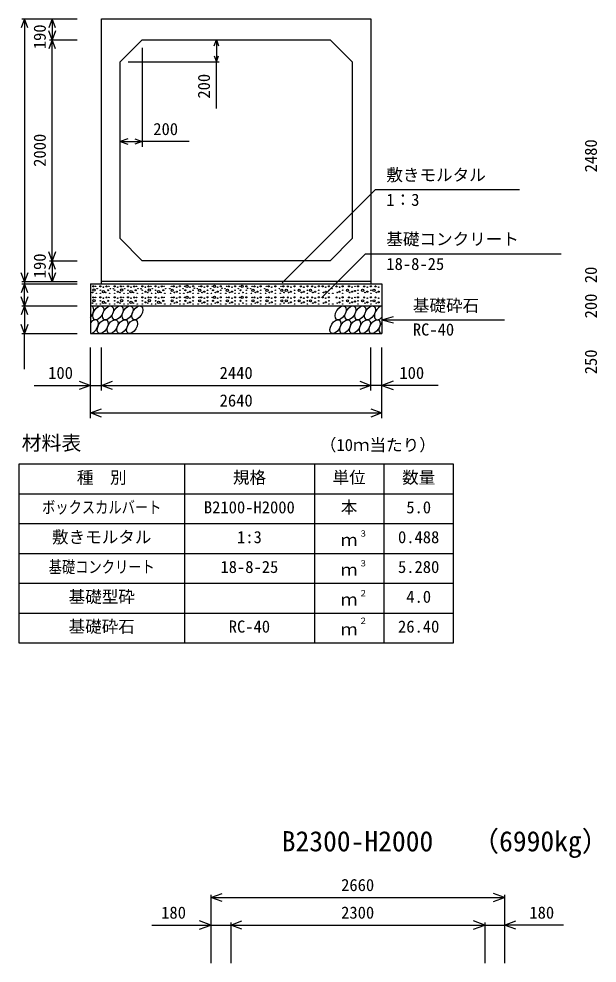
# Model space of a CAD drawing. Units: millimetres, scale not verified. Extents: x -100800 to 100800, y -35640 to 35640.
# Drawn here: x 31412 to 36647, y 17928 to 26480 of the extents above; entities that cross this region are included whole.
import ezdxf
from ezdxf.enums import TextEntityAlignment as Align

# ---------------------------------------------------------------- set-up
doc = ezdxf.new("R2010")
doc.units = ezdxf.units.MM
doc.header["$LTSCALE"] = 120
for name, color, linetype, lineweight in [('0-0_DIM', 7, 'Continuous', 25), ('0-2_HATCH', 6, 'Continuous', 25), ('0-3_HYO', 3, 'Continuous', 25), ('0-4_HYO2', 4, 'Continuous', 25), ('0-5_OUTLINE', 3, 'Continuous', 25), ('0-7_TXT', 7, 'Continuous', 25)]:
    doc.layers.add(name, color=color, linetype=linetype, lineweight=lineweight)
doc.styles.add('ＭＳ ゴシック', font='')
doc.styles.get('ＭＳ ゴシック').set_extended_font_data('MS Gothic')

msp = doc.modelspace()

# ---------------------------------------------------------------- linework, layer by layer
at = {"layer": '0-0_DIM'}
for p, q in [((31439, 26480.3), (31939.1, 26480.3)), ((31463, 26480.3), (31463, 24100.3)), ((31713, 26480.3), (31713, 26290.3)), ((31689, 26290.3), (31939.1, 26290.3)), ((31713, 24290.3), (31713, 26290.3)), ((33199.5, 26290.3), (33199.5, 26090.3)), ((32529.1, 26218.3), (32529.1, 25321.7)), ((32401.1, 26090.3), (33223.5, 26090.3)), ((33199.5, 25669.5), (33199.5, 26090.3)), ((32329.1, 25369.7), (32529.1, 25369.7)), ((32953.2, 25369.7), (32529.1, 25369.7)), ((34639, 24934.2), (33794.9, 24090.2)), ((34639, 24934.2), (35944.7, 24934.2)), ((31689, 24290.3), (31939.1, 24290.3)), ((31713, 24290.3), (31713, 24100.3)), ((34551.3, 24353.1), (34158.5, 23960.3)), ((34551.3, 24353.1), (36320.3, 24353.1)), ((31439, 24100.3), (31939.1, 24100.3)), ((31439, 24080.3), (31939.1, 24080.3)), ((31463, 24100.3), (31463, 24080.3)), ((31463, 23880.3), (31463, 24080.3)), ((31439, 23880.3), (31939.1, 23880.3)), ((31463, 23880.3), (31463, 23630.3)), ((34699.1, 23755.3), (34803.4, 23783.3)), ((34699.1, 23755.3), (35808, 23755.3)), ((34699.1, 23755.3), (34803.4, 23727.3)), ((31439, 23630.3), (31939.1, 23630.3)), ((31463, 23308.2), (31463, 23630.3)), ((32059.1, 22863.1), (32059.1, 23502.7)), ((32159.1, 23113.1), (32159.1, 23502.7)), ((34599.1, 23113.1), (34599.1, 23502.7)), ((34699.1, 22863.1), (34699.1, 23502.7)), ((31551.1, 23161.1), (32059.1, 23161.1)), ((32059.1, 23161.1), (32159.1, 23161.1)), ((32159.1, 23161.1), (34599.1, 23161.1)), ((32059.1, 22911.1), (34699.1, 22911.1)), ((33149.1, 18546.6), (33149.1, 17928)), ((33149.1, 18522.6), (35809.1, 18522.6)), ((35809.1, 18546.6), (35809.1, 17928)), ((32616.4, 18272.6), (33149.1, 18272.6)), ((33329.1, 18296.6), (33329.1, 17928)), ((35629.1, 18296.6), (35629.1, 17928)), ((36341.8, 18272.6), (35809.1, 18272.6))]:
    msp.add_line(p, q, dxfattribs=at)
for points in [[(31492.6, 26399.1), (31463, 26480.3), (31433.5, 26399.1)], [(31742.6, 26399.1), (31713, 26480.3), (31683.5, 26399.1)], [(31742.6, 26371.5), (31713, 26290.3), (31683.5, 26371.5)], [(31742.6, 26209.1), (31713, 26290.3), (31683.5, 26209.1)], [(33179.8, 26236.2), (33199.5, 26290.3), (33219.2, 26236.2)], [(33179.8, 26144.4), (33199.5, 26090.3), (33219.2, 26144.4)], [(32396.8, 25394.3), (32329.1, 25369.7), (32396.8, 25345)], [(32461.4, 25394.3), (32529.1, 25369.7), (32461.4, 25345)], [(31742.6, 24371.5), (31713, 24290.3), (31683.5, 24371.5)], [(31742.6, 24209.1), (31713, 24290.3), (31683.5, 24209.1)], [(31492.6, 24181.5), (31463, 24100.3), (31433.5, 24181.5)], [(31742.6, 24181.5), (31713, 24100.3), (31683.5, 24181.5)], [(31492.6, 23999.1), (31463, 24080.3), (31433.5, 23999.1)], [(31492.6, 23961.5), (31463, 23880.3), (31433.5, 23961.5)], [(31492.6, 23799.1), (31463, 23880.3), (31433.5, 23799.1)], [(31492.6, 23711.5), (31463, 23630.3), (31433.5, 23711.5)], [(31957.6, 23198), (32059.1, 23161.1), (31957.6, 23124.1)], [(32260.6, 23124.1), (32159.1, 23161.1), (32260.6, 23198)], [(34497.6, 23198), (34599.1, 23161.1), (34497.6, 23124.1)], [(34800.6, 23198), (34699.1, 23161.1), (34800.6, 23124.1)], [(35207.1, 23161.1), (34699.1, 23161.1), (34599.1, 23161.1)], [(32160.6, 22874.1), (32059.1, 22911.1), (32160.6, 22948)], [(34597.6, 22948), (34699.1, 22911.1), (34597.6, 22874.1)], [(33250.6, 18485.7), (33149.1, 18522.6), (33250.6, 18559.6)], [(35707.6, 18485.7), (35809.1, 18522.6), (35707.6, 18559.6)], [(33047.6, 18235.7), (33149.1, 18272.6), (33047.6, 18309.6)], [(33430.6, 18235.7), (33329.1, 18272.6), (33430.6, 18309.6)], [(35527.6, 18235.7), (35629.1, 18272.6), (35527.6, 18309.6)], [(35910.6, 18235.7), (35809.1, 18272.6), (35910.6, 18309.6)], [(33149.1, 18272.6), (33329.1, 18272.6), (35629.1, 18272.6), (35809.1, 18272.6)]]:
    msp.add_lwpolyline(points, dxfattribs=at)
at = {"layer": '0-2_HATCH'}
for centre, radius in [((32085.1, 24057.5), 5), ((32091.7, 24024.5), 10), ((32106.2, 24057.5), 2.5), ((32120.2, 24036.5), 2.5), ((32149.1, 24058.4), 5), ((32177.1, 24050.5), 2.5), ((32205.1, 24057.5), 5), ((32226.2, 24057.5), 2.5), ((32240.2, 24036.5), 2.5), ((32266.7, 24035.6), 2.5), ((32279.1, 24058.4), 5), ((32307.1, 24050.5), 2.5), ((32335.1, 24057.5), 5), ((32341.7, 24024.5), 10), ((32356.2, 24057.5), 2.5), ((32370.2, 24036.5), 2.5), ((32399.1, 24058.4), 5), ((32427.1, 24050.5), 2.5), ((32455.1, 24057.5), 5), ((32476.2, 24057.5), 2.5), ((32490.2, 24036.5), 2.5), ((32516.7, 24035.6), 2.5), ((32529.1, 24058.4), 5), ((32557.1, 24050.5), 2.5), ((32585.1, 24057.5), 5), ((32591.7, 24024.5), 10), ((32606.2, 24057.5), 2.5), ((32620.2, 24036.5), 2.5), ((32649.1, 24058.4), 5), ((32677.1, 24050.5), 2.5), ((32705.1, 24057.5), 5), ((32726.2, 24057.5), 2.5), ((32740.2, 24036.5), 2.5), ((32778, 24036.5), 2.5), ((32799, 24022.5), 10), ((32792, 24057.5), 2.5), ((32813.1, 24057.5), 5), ((32841.1, 24050.5), 2.5), ((32869.1, 24058.4), 5), ((32898, 24036.5), 2.5), ((32912, 24057.5), 2.5), ((32933.1, 24057.5), 10), ((32961.1, 24050.5), 2.5), ((32989.1, 24058.4), 5), ((33000.5, 24040.8), 2.5), ((33028, 24036.5), 2.5), ((33049, 24022.5), 10), ((33042, 24057.5), 2.5), ((33063.1, 24057.5), 5), ((33091.1, 24050.5), 2.5), ((33119.1, 24058.4), 5), ((33148, 24036.5), 2.5), ((33162, 24057.5), 2.5), ((33183.1, 24057.5), 10), ((33211.1, 24050.5), 2.5), ((33239.1, 24058.4), 5), ((33250.5, 24040.8), 2.5), ((33278, 24036.5), 2.5), ((33299, 24022.5), 10), ((33292, 24057.5), 2.5), ((33313.1, 24057.5), 5), ((33341.1, 24050.5), 2.5), ((33369.1, 24058.4), 5), ((33398, 24036.5), 2.5), ((33412, 24057.5), 2.5), ((33433.1, 24057.5), 10), ((33471, 24058.4), 5), ((33482.3, 24040.8), 2.5), ((33509.8, 24036.5), 2.5), ((33530.9, 24022.5), 10), ((33523.9, 24057.5), 2.5), ((33544.9, 24057.5), 5), ((33572.9, 24050.5), 2.5), ((33601, 24058.4), 5), ((33637.9, 24036.5), 2.5), ((33658.9, 24022.5), 10), ((33651.9, 24057.5), 2.5), ((33672.9, 24057.5), 5), ((33701, 24050.5), 2.5), ((33733.9, 24058.4), 5), ((33770.8, 24036.5), 2.5), ((33791.9, 24022.5), 10), ((33784.8, 24057.5), 2.5), ((33805.9, 24057.5), 5), ((33832.5, 24022.5), 10), ((33846.5, 24057.5), 5), ((33874.6, 24050.5), 2.5), ((33907.5, 24058.4), 5), ((33949.4, 24022.5), 10), ((33963.4, 24057.5), 5), ((33991.4, 24050.5), 2.5), ((34024.3, 24058.4), 5), ((34052.1, 24022.5), 10), ((34066.1, 24057.5), 5), ((34094.1, 24050.5), 2.5), ((34127, 24058.4), 5), ((34162.3, 24057.5), 5), ((34190.3, 24050.5), 2.5), ((34218.4, 24058.4), 5), ((34247.2, 24036.5), 2.5), ((34287.1, 24057.5), 5), ((34315.1, 24050.5), 2.5), ((34343.2, 24058.4), 5), ((34386.5, 24022.5), 10), ((34400.5, 24057.5), 5), ((34428.6, 24050.5), 2.5), ((34454.7, 24057.5), 2.5), ((34482, 24058.4), 5), ((34523.9, 24022.5), 10), ((34537.9, 24057.5), 5), ((34566, 24050.5), 2.5), ((34598.9, 24058.4), 5), ((34626.6, 24022.5), 10), ((34640.6, 24057.5), 5), ((34668.7, 24050.5), 2.5), ((32078.1, 24002.3), 2.5), ((32085.1, 23957.5), 5), ((32106.2, 23957.5), 2.5), ((32113.2, 23994.4), 2.5), ((32149.1, 23958.4), 5), ((32149.1, 24022.5), 2.5), ((32149.1, 23994.4), 2.5), ((32177.1, 24009.3), 10), ((32177.1, 23950.5), 2.5), ((32198.1, 24002.3), 2.5), ((32205.1, 23957.5), 5), ((32219.2, 24022.5), 5), ((32226.2, 23957.5), 2.5), ((32233.2, 23994.4), 2.5), ((32279.1, 23958.4), 5), ((32279.1, 24022.5), 2.5), ((32279.1, 23994.4), 2.5), ((32307.1, 24009.3), 5), ((32307.1, 23950.5), 2.5), ((32328.1, 24002.3), 2.5), ((32335.1, 23957.5), 5), ((32356.2, 23957.5), 2.5), ((32363.2, 23994.4), 2.5), ((32399.1, 23958.4), 5), ((32399.1, 24022.5), 2.5), ((32399.1, 23994.4), 2.5), ((32427.1, 24009.3), 10), ((32427.1, 23950.5), 2.5), ((32448.1, 24002.3), 2.5), ((32455.1, 23957.5), 5), ((32469.2, 24022.5), 5), ((32476.2, 23957.5), 2.5), ((32483.2, 23994.4), 2.5), ((32529.1, 23958.4), 5), ((32529.1, 24022.5), 2.5), ((32529.1, 23994.4), 2.5), ((32557.1, 24009.3), 5), ((32557.1, 23950.5), 2.5), ((32578.1, 24002.3), 2.5), ((32585.1, 23957.5), 5), ((32606.2, 23957.5), 2.5), ((32613.2, 23994.4), 2.5), ((32649.1, 23958.4), 5), ((32649.1, 24022.5), 2.5), ((32649.1, 23994.4), 2.5), ((32677.1, 24009.3), 10), ((32677.1, 23950.5), 2.5), ((32698.1, 24002.3), 2.5), ((32705.1, 23957.5), 5), ((32719.2, 24022.5), 5), ((32726.2, 23957.5), 2.5), ((32733.2, 23994.4), 2.5), ((32785, 23994.4), 2.5), ((32792, 23957.5), 2.5), ((32813.1, 23957.5), 5), ((32820.1, 24002.3), 2.5), ((32841.1, 24009.3), 5), ((32841.1, 23950.5), 2.5), ((32869.1, 23958.4), 5), ((32869.1, 24022.5), 2.5), ((32869.1, 23994.4), 2.5), ((32905, 23994.4), 2.5), ((32912, 23957.5), 2.5), ((32919, 24022.5), 5), ((32933.1, 23957.5), 10), ((32940.1, 24002.3), 2.5), ((32961.1, 24009.3), 5), ((32961.1, 23950.5), 2.5), ((32989.1, 23958.4), 5), ((32989.1, 24022.5), 2.5), ((32989.1, 23994.4), 2.5), ((33035, 23994.4), 2.5), ((33042, 23957.5), 2.5), ((33063.1, 23957.5), 5), ((33070.1, 24002.3), 2.5), ((33091.1, 24009.3), 5), ((33091.1, 23950.5), 2.5), ((33119.1, 23958.4), 5), ((33119.1, 24022.5), 2.5), ((33119.1, 23994.4), 2.5), ((33155, 23994.4), 2.5), ((33162, 23957.5), 2.5), ((33169, 24022.5), 5), ((33183.1, 23957.5), 10), ((33190.1, 24002.3), 2.5), ((33211.1, 24009.3), 5), ((33211.1, 23950.5), 2.5), ((33239.1, 23958.4), 5), ((33239.1, 24022.5), 2.5), ((33239.1, 23994.4), 2.5), ((33285, 23994.4), 2.5), ((33292, 23957.5), 2.5), ((33313.1, 23957.5), 5), ((33320.1, 24002.3), 2.5), ((33341.1, 24009.3), 5), ((33341.1, 23950.5), 2.5), ((33369.1, 23958.4), 5), ((33369.1, 24022.5), 2.5), ((33369.1, 23994.4), 2.5), ((33405, 23994.4), 2.5), ((33412, 23957.5), 2.5), ((33419, 24022.5), 5), ((33433.1, 23957.5), 10), ((33440.1, 24002.3), 2.5), ((33471, 23958.4), 5), ((33471, 24022.5), 2.5), ((33471, 23994.4), 2.5), ((33516.8, 23994.4), 2.5), ((33523.9, 23957.5), 2.5), ((33544.9, 23957.5), 5), ((33551.9, 24002.3), 2.5), ((33572.9, 24009.3), 5), ((33572.9, 23950.5), 2.5), ((33601, 23958.4), 5), ((33601, 24022.5), 2.5), ((33601, 23994.4), 2.5), ((33644.9, 23994.4), 2.5), ((33651.9, 23957.5), 2.5), ((33672.9, 23957.5), 5), ((33680, 24002.3), 2.5), ((33701, 24009.3), 5), ((33701, 23950.5), 2.5), ((33733.9, 23958.4), 5), ((33733.9, 24022.5), 2.5), ((33733.9, 23994.4), 2.5), ((33777.8, 23994.4), 2.5), ((33784.8, 23957.5), 2.5), ((33805.9, 23957.5), 5), ((33812.9, 24002.3), 2.5), ((33846.5, 23957.5), 5), ((33853.6, 24002.3), 2.5), ((33874.6, 24009.3), 5), ((33874.6, 23950.5), 2.5), ((33907.5, 23958.4), 5), ((33907.5, 24022.5), 2.5), ((33907.5, 23994.4), 2.5), ((33963.4, 23957.5), 5), ((33970.4, 24002.3), 2.5), ((33991.4, 24009.3), 5), ((33991.4, 23950.5), 2.5), ((34024.3, 23958.4), 5), ((34024.3, 24022.5), 2.5), ((34024.3, 23994.4), 2.5), ((34066.1, 23957.5), 5), ((34073.1, 24002.3), 2.5), ((34094.1, 24009.3), 5), ((34094.1, 23950.5), 2.5), ((34127, 23958.4), 5), ((34127, 24022.5), 2.5), ((34127, 23994.4), 2.5), ((34162.3, 23957.5), 5), ((34169.3, 24002.3), 2.5), ((34190.3, 24009.3), 5), ((34190.3, 23950.5), 2.5), ((34218.4, 23958.4), 5), ((34218.4, 24022.5), 2.5), ((34218.4, 23994.4), 2.5), ((34254.2, 23994.4), 2.5), ((34287.1, 23957.5), 5), ((34294.1, 24002.3), 2.5), ((34315.1, 24009.3), 5), ((34315.1, 23950.5), 2.5), ((34343.2, 23958.4), 5), ((34343.2, 24022.5), 2.5), ((34343.2, 23994.4), 2.5), ((34400.5, 23957.5), 5), ((34407.5, 24002.3), 2.5), ((34428.6, 24009.3), 5), ((34428.6, 23950.5), 2.5), ((34454.7, 24016.3), 5), ((34454.7, 23957.5), 2.5), ((34482, 23958.4), 5), ((34482, 24022.5), 2.5), ((34482, 23994.4), 2.5), ((34537.9, 23957.5), 5), ((34545, 24002.3), 2.5), ((34566, 24009.3), 5), ((34566, 23950.5), 2.5), ((34598.9, 23958.4), 5), ((34598.9, 24022.5), 2.5), ((34598.9, 23994.4), 2.5), ((34640.6, 23957.5), 5), ((34647.6, 24002.3), 2.5), ((34668.7, 24009.3), 5), ((34668.7, 23950.5), 2.5), ((32078.1, 23906.2), 2.5), ((32091.7, 23928.4), 10), ((32113.2, 23898.4), 2.5), ((32149.1, 23926.4), 2.5), ((32149.1, 23898.4), 2.5), ((32177.1, 23913.2), 10), ((32198.1, 23906.2), 2.5), ((32219.2, 23926.4), 5), ((32233.2, 23898.4), 2.5), ((32279.1, 23926.4), 2.5), ((32279.1, 23898.4), 2.5), ((32307.1, 23913.2), 5), ((32328.1, 23906.2), 2.5), ((32341.7, 23928.4), 10), ((32363.2, 23898.4), 2.5), ((32399.1, 23926.4), 2.5), ((32399.1, 23898.4), 2.5), ((32427.1, 23913.2), 10), ((32448.1, 23906.2), 2.5), ((32469.2, 23926.4), 5), ((32483.2, 23898.4), 2.5), ((32529.1, 23926.4), 2.5), ((32529.1, 23898.4), 2.5), ((32557.1, 23913.2), 5), ((32578.1, 23906.2), 2.5), ((32591.7, 23928.4), 10), ((32613.2, 23898.4), 2.5), ((32649.1, 23926.4), 2.5), ((32649.1, 23898.4), 2.5), ((32677.1, 23913.2), 10), ((32698.1, 23906.2), 2.5), ((32719.2, 23926.4), 5), ((32733.2, 23898.4), 2.5), ((32785, 23898.4), 2.5), ((32799, 23926.4), 10), ((32820.1, 23906.2), 2.5), ((32841.1, 23913.2), 5), ((32869.1, 23926.4), 2.5), ((32869.1, 23898.4), 2.5), ((32905, 23898.4), 2.5), ((32919, 23926.4), 5), ((32940.1, 23906.2), 2.5), ((32961.1, 23913.2), 5), ((32989.1, 23926.4), 2.5), ((32989.1, 23898.4), 2.5), ((33035, 23898.4), 2.5), ((33049, 23926.4), 10), ((33070.1, 23906.2), 2.5), ((33091.1, 23913.2), 5), ((33119.1, 23926.4), 2.5), ((33119.1, 23898.4), 2.5), ((33155, 23898.4), 2.5), ((33169, 23926.4), 5), ((33190.1, 23906.2), 2.5), ((33211.1, 23913.2), 5), ((33239.1, 23926.4), 2.5), ((33239.1, 23898.4), 2.5), ((33285, 23898.4), 2.5), ((33299, 23926.4), 10), ((33320.1, 23906.2), 2.5), ((33341.1, 23913.2), 5), ((33369.1, 23926.4), 2.5), ((33369.1, 23898.4), 2.5), ((33405, 23898.4), 2.5), ((33419, 23926.4), 5), ((33440.1, 23906.2), 2.5), ((33471, 23926.4), 2.5), ((33471, 23898.4), 2.5), ((33516.8, 23898.4), 2.5), ((33530.9, 23926.4), 10), ((33551.9, 23906.2), 2.5), ((33572.9, 23913.2), 5), ((33601, 23926.4), 2.5), ((33601, 23898.4), 2.5), ((33644.9, 23898.4), 2.5), ((33658.9, 23926.4), 10), ((33680, 23906.2), 2.5), ((33701, 23913.2), 5), ((33733.9, 23926.4), 2.5), ((33733.9, 23898.4), 2.5), ((33777.8, 23898.4), 2.5), ((33791.9, 23926.4), 10), ((33812.9, 23906.2), 2.5), ((33832.5, 23926.4), 10), ((33853.6, 23906.2), 2.5), ((33874.6, 23913.2), 5), ((33907.5, 23926.4), 2.5), ((33907.5, 23898.4), 2.5), ((33949.4, 23926.4), 10), ((33970.4, 23906.2), 2.5), ((33991.4, 23913.2), 5), ((34024.3, 23926.4), 2.5), ((34024.3, 23898.4), 2.5), ((34052.1, 23926.4), 10), ((34073.1, 23906.2), 2.5), ((34094.1, 23913.2), 5), ((34127, 23926.4), 2.5), ((34127, 23898.4), 2.5), ((34169.3, 23906.2), 2.5), ((34190.3, 23913.2), 5), ((34218.4, 23926.4), 2.5), ((34218.4, 23898.4), 2.5), ((34254.2, 23898.4), 2.5), ((34294.1, 23906.2), 2.5), ((34315.1, 23913.2), 5), ((34343.2, 23926.4), 2.5), ((34343.2, 23898.4), 2.5), ((34386.5, 23926.4), 10), ((34407.5, 23906.2), 2.5), ((34428.6, 23913.2), 5), ((34454.7, 23920.2), 5), ((34482, 23926.4), 2.5), ((34482, 23898.4), 2.5), ((34523.9, 23926.4), 10), ((34545, 23906.2), 2.5), ((34566, 23913.2), 5), ((34598.9, 23926.4), 2.5), ((34598.9, 23898.4), 2.5), ((34626.6, 23926.4), 10), ((34647.6, 23906.2), 2.5), ((34668.7, 23913.2), 5)]:
    msp.add_circle(centre, radius, dxfattribs=at)
for centre, start_param, end_param in [((32040.8, 23817.8), 4.335544, 6.724593), ((34679.8, 23817.8), 0.419949, 4.357003), ((32082.3, 23692.8), 3.496422, 7.58605), ((34721.4, 23692.8), 1.28053, 3.496422)]:
    msp.add_ellipse(centre, major_axis=(36.4, 58.9), ratio=0.5792, start_param=start_param, end_param=end_param, dxfattribs=at)
for centre in [(32129.5, 23817.8), (32218.2, 23817.8), (32306.9, 23817.8), (32395.6, 23817.8), (32484.3, 23817.8), (34325, 23817.8), (34413.7, 23817.8), (34502.4, 23817.8), (34591.1, 23817.8), (32171, 23692.8), (32259.7, 23692.8), (32348.4, 23692.8), (32437.1, 23692.8), (34277.9, 23692.8), (34366.6, 23692.8), (34455.3, 23692.8), (34544, 23692.8), (34632.7, 23692.8)]:
    msp.add_ellipse(centre, major_axis=(36.4, 58.9), ratio=0.5792, dxfattribs=at)
at = {"layer": '0-3_HYO'}
for p, q in [((32911.6, 22448.6), (32911.6, 20828.6)), ((34086.6, 22448.6), (34086.6, 20828.6)), ((34716.6, 22448.6), (34716.6, 20828.6)), ((31411.6, 22178.6), (35346.6, 22178.6))]:
    msp.add_line(p, q, dxfattribs=at)
msp.add_lwpolyline([(31411.6, 20828.6), (35346.6, 20828.6), (35346.6, 22448.6), (31411.6, 22448.6)], close=True, dxfattribs=at)
at = {"layer": '0-4_HYO2'}
for p, q in [((31411.6, 21908.6), (35346.6, 21908.6)), ((31411.6, 21638.6), (35346.6, 21638.6)), ((31411.6, 21368.6), (35346.6, 21368.6)), ((31411.6, 21098.6), (35346.6, 21098.6))]:
    msp.add_line(p, q, dxfattribs=at)
at = {"layer": '0-5_OUTLINE'}
for p, q in [((32159.1, 26480.3), (34599.1, 26480.3)), ((32159.1, 24080.3), (32159.1, 26480.3)), ((34599.1, 26480.3), (34599.1, 24080.3)), ((32329.1, 26090.3), (32529.1, 26290.3)), ((32529.1, 26290.3), (34229.1, 26290.3)), ((34429.1, 26090.3), (34229.1, 26290.3)), ((32329.1, 24490.3), (32329.1, 26090.3)), ((34429.1, 26090.3), (34429.1, 24490.3)), ((32329.1, 24490.3), (32529.1, 24290.3)), ((34429.1, 24490.3), (34229.1, 24290.3)), ((34229.1, 24290.3), (32529.1, 24290.3)), ((32059.1, 24080.3), (32059.1, 23630.3)), ((32059.1, 24080.3), (34699.1, 24080.3)), ((34599.1, 24100.3), (32159.1, 24100.3)), ((34699.1, 24080.3), (34699.1, 23630.3)), ((32059.1, 23880.3), (34699.1, 23880.3)), ((32059.1, 23630.3), (34699.1, 23630.3))]:
    msp.add_line(p, q, dxfattribs=at)

# ---------------------------------------------------------------- texts
at = {"layer": '0-0_DIM', "style": 'ＭＳ ゴシック'}
for s, p in [('190', (31688, 26205.6)), ('200', (33174.5, 25758)), ('2000', (31688, 25140.3)), ('2480', (36678, 25090.3)), ('190', (31688, 24131.1)), ('20', (36678, 24086.2)), ('200', (36678, 23767.8)), ('250', (36678, 23261.5))]:
    msp.add_text(s, height=110, rotation=90, dxfattribs=at).set_placement(p, align=Align.BOTTOM_LEFT)
for s, p in [('200', (32628.3, 25394.7)), ('敷きモルタル', (34738.6, 24979.2)), ('1：3', (34738.6, 24754)), ('基礎コンクリート', (34738.6, 24398)), ('18-8-25', (34738.6, 24172.9)), ('基礎砕石', (34978.3, 23796.5)), ('RC-40', (34978.3, 23578.9)), ('100', (31676.7, 23186.1)), ('2440', (33229.1, 23186.1)), ('100', (34856.5, 23186.1)), ('2640', (33229.1, 22936.1)), ('2660', (34329.1, 18547.6)), ('180', (32699.8, 18297.6)), ('2300', (34329.1, 18297.6)), ('180', (36033.4, 18297.6))]:
    msp.add_text(s, height=110, dxfattribs=at).set_placement(p, align=Align.BOTTOM_LEFT)
at = {"layer": '0-7_TXT', "style": 'ＭＳ ゴシック'}
for s, height, p in [('材料表', 132, (31436.6, 22533.6)), ('（10ｍ当たり）', 110, (34136.6, 22533.6)), ('種\u3000別', 110, (31936.6, 22238.6)), ('規格', 110, (33349.1, 22238.6)), ('単位', 110, (34251.6, 22238.6)), ('数量', 110, (34881.6, 22238.6)), ('B2100-H2000', 110, (33086.6, 21968.6)), ('本', 110, (34326.6, 21968.6)), ('5.0', 110, (34919.1, 21968.6)), ('敷きモルタル', 110, (31711.6, 21698.6)), ('1:3', 110, (33386.6, 21698.6)), ('３', 55, (34490.5, 21774.5)), ('0.488', 110, (34844.1, 21698.6)), ('ｍ', 110, (34326.6, 21673.6)), ('18-8-25', 110, (33236.6, 21428.6)), ('３', 55, (34490.5, 21504.5)), ('5.280', 110, (34844.1, 21428.6)), ('ｍ', 110, (34326.6, 21403.6)), ('基礎型砕', 110, (31861.6, 21158.6)), ('２', 55, (34490.5, 21234.5)), ('4.0', 110, (34919.1, 21158.6)), ('ｍ', 110, (34326.6, 21133.6)), ('基礎砕石', 110, (31861.6, 20888.6)), ('２', 55, (34490.5, 20984.5)), ('RC-40', 110, (33311.6, 20888.6)), ('ｍ', 110, (34326.6, 20863.6)), ('26.40', 110, (34844.1, 20888.6)), ('B2300-H2000', 183.3, (33791.6, 18885.3)), ('（6990kg）', 183.3, (35509.3, 18885.3))]:
    msp.add_text(s, height=height, dxfattribs=at).set_placement(p, align=Align.BOTTOM_LEFT)
at = {"layer": '0-7_TXT', "style": 'ＭＳ ゴシック', "width": 0.8}
for s, p in [('ボックスカルバート', (31621.6, 21968.6)), ('基礎コンクリート', (31681.6, 21428.6))]:
    msp.add_text(s, height=110, dxfattribs=at).set_placement(p, align=Align.BOTTOM_LEFT)

doc.saveas('drawing.dxf')
